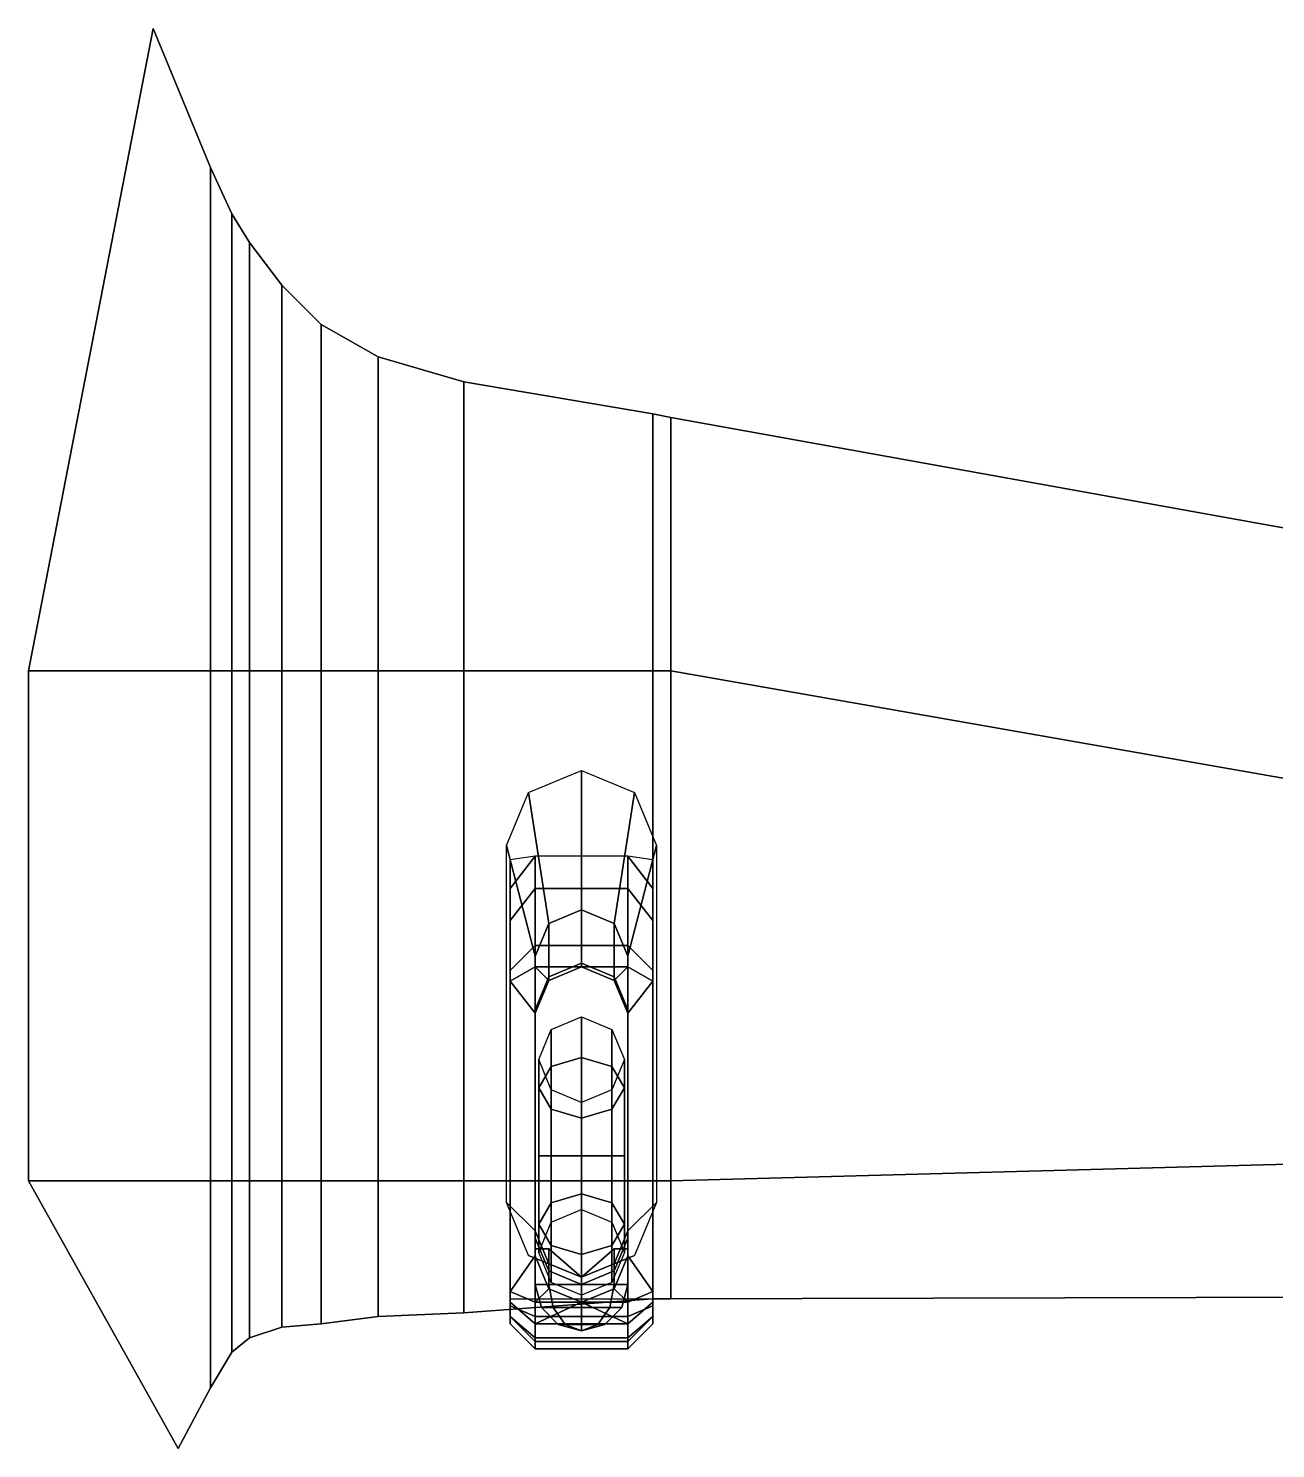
# Model space of a CAD drawing. Extents: x 0 to 6.99, y -2.87 to 4.63.
# Drawn here: x 0 to 3.495, y -2.87 to 1.11 of the extents above; entities that cross this region are included whole.
import ezdxf

# ---------------------------------------------------------------- set-up
doc = ezdxf.new("R2010")
doc.units = 0
doc.layers.add('WING', color=5, linetype='CONTINUOUS')

msp = doc.modelspace()

# ---------------------------------------------------------------- linework, layer by layer
at = {"layer": 'WING'}
for points in [[(0.51, -0.6900000000000003, -0.6000000000000015), (0, -0.69, -0.6000000000000015), (0.35, 1.11, -0.2599999999999998), (0.51, 0.7200000000000002, -0.3100000000000005)], [(0, -0.69), (0.51, -0.6900000000000003), (0.51, 0.7200000000000002, -0.3100000000000005), (0.35, 1.11, -0.2599999999999998)], [(0.51, -0.6900000000000003), (0.5700000000000001, -0.6900000000000003, -0.0500000000000007), (0.5700000000000001, 0.5899999999999999, -0.3600000000000012), (0.51, 0.7200000000000002, -0.3100000000000005)], [(0.5700000000000001, -0.6900000000000003, -0.6000000000000015), (0.51, -0.6900000000000003, -0.6000000000000015), (0.51, 0.7200000000000002, -0.3100000000000005), (0.5700000000000001, 0.5899999999999999, -0.3600000000000012)], [(0.6200000000000001, -0.69, -0.6000000000000015), (0.5700000000000001, -0.6900000000000003, -0.6000000000000015), (0.5700000000000001, 0.5899999999999999, -0.3600000000000012), (0.6200000000000001, 0.5100000000000003, -0.3800000000000008)], [(0.5700000000000001, -0.6900000000000003, -0.0500000000000007), (0.6200000000000001, -0.69, -0.1300000000000008), (0.6200000000000001, 0.5100000000000003, -0.3800000000000008), (0.5700000000000001, 0.5899999999999999, -0.3600000000000012)], [(0.6200000000000001, -0.69, -0.1300000000000008), (0.71, -0.69, -0.1699999999999999), (0.71, 0.3900000000000006, -0.4000000000000004), (0.6200000000000001, 0.5100000000000003, -0.3800000000000008)], [(0.71, -0.69, -0.6000000000000015), (0.6200000000000001, -0.69, -0.6000000000000015), (0.6200000000000001, 0.5100000000000003, -0.3800000000000008), (0.71, 0.3900000000000006, -0.4000000000000004)], [(0.8200000000000001, -0.69, -0.6000000000000015), (0.71, -0.69, -0.6000000000000015), (0.71, 0.3900000000000006, -0.4000000000000004), (0.8200000000000001, 0.2800000000000002, -0.4299999999999998)], [(0.71, -0.69, -0.1699999999999999), (0.8200000000000001, -0.69, -0.1699999999999999), (0.8200000000000001, 0.2800000000000002, -0.4299999999999998), (0.71, 0.3900000000000006, -0.4000000000000004)], [(0.8200000000000001, -0.69, -0.1699999999999999), (0.98, -0.69, -0.1799999999999997), (0.98, 0.1900000000000004, -0.4500000000000011), (0.8200000000000001, 0.2800000000000002, -0.4299999999999998)], [(0.98, -0.69, -0.6000000000000015), (0.8200000000000001, -0.69, -0.6000000000000015), (0.8200000000000001, 0.2800000000000002, -0.4299999999999998), (0.98, 0.1900000000000004, -0.4500000000000011)], [(1.219999999999999, -0.69, -0.6000000000000015), (0.98, -0.69, -0.6000000000000015), (0.98, 0.1900000000000004, -0.4500000000000011), (1.219999999999999, 0.1200000000000001, -0.4800000000000005)], [(0.98, -0.69, -0.1799999999999997), (1.219999999999999, -0.69, -0.1900000000000013), (1.219999999999999, 0.1200000000000001, -0.4800000000000005), (0.98, 0.1900000000000004, -0.4500000000000011)], [(1.75, -0.69, -0.6000000000000015), (1.219999999999999, -0.69, -0.6000000000000015), (1.219999999999999, 0.1200000000000001, -0.4800000000000005), (1.75, 0.0300000000000003, -0.5)], [(1.219999999999999, -0.69, -0.1900000000000013), (1.75, -0.69, -0.2100000000000008), (1.75, 0.0300000000000003, -0.5), (1.219999999999999, 0.1200000000000001, -0.4800000000000005)], [(1.75, -0.69, -0.2100000000000008), (1.8, -0.69, -0.2100000000000008), (1.8, 0.0200000000000005, -0.5), (1.75, 0.0300000000000003, -0.5)], [(1.8, -0.69, -0.6000000000000015), (1.75, -0.69, -0.6000000000000015), (1.75, 0.0300000000000003, -0.5), (1.8, 0.0200000000000005, -0.5)], [(5.849999999999999, -1.399999999999999, -0.3100000000000005), (1.8, -0.69, -0.6000000000000015), (1.8, 0.0200000000000005, -0.5), (5.849999999999999, -0.7099999999999999, -0.25)], [(1.8, -0.69, -0.2100000000000008), (5.85, -1.399999999999999, -0.0899999999999999), (5.849999999999999, -0.7099999999999999, -0.25), (1.8, 0.0200000000000005, -0.5)], [(0.5099999999999998, -2.119999999999999, -0.6000000000000015), (0, -2.119999999999999, -0.6000000000000015), (0, -0.69, -0.6000000000000015), (0.5099999999999998, -0.69, -0.6000000000000015)], [(0, -2.119999999999999), (0.5099999999999998, -2.119999999999999), (0.5099999999999998, -0.69), (0, -0.69)], [(0.51, -2.119999999999999), (0.57, -2.119999999999999, -0.0500000000000007), (0.5700000000000001, -0.6900000000000003, -0.0500000000000007), (0.51, -0.6900000000000003)], [(0.5700000000000001, -2.119999999999999, -0.6000000000000015), (0.51, -2.119999999999999, -0.6000000000000015), (0.51, -0.69, -0.6000000000000015), (0.5700000000000001, -0.69, -0.6000000000000015)], [(0.6200000000000001, -2.119999999999999, -0.6000000000000015), (0.5700000000000001, -2.119999999999999, -0.6000000000000015), (0.5700000000000001, -0.69, -0.6000000000000015), (0.6200000000000001, -0.69, -0.6000000000000015)], [(0.57, -2.119999999999999, -0.0500000000000007), (0.6200000000000001, -2.119999999999999, -0.1300000000000008), (0.6200000000000001, -0.69, -0.1300000000000008), (0.5700000000000001, -0.6900000000000003, -0.0500000000000007)], [(0.6200000000000001, -2.119999999999999, -0.1300000000000008), (0.7099999999999999, -2.119999999999999, -0.1699999999999999), (0.71, -0.69, -0.1699999999999999), (0.6200000000000001, -0.69, -0.1300000000000008)], [(0.71, -2.119999999999999, -0.6000000000000015), (0.6200000000000001, -2.119999999999999, -0.6000000000000015), (0.6200000000000001, -0.69, -0.6000000000000015), (0.71, -0.69, -0.6000000000000015)], [(0.8200000000000001, -2.119999999999999, -0.6000000000000015), (0.71, -2.119999999999999, -0.6000000000000015), (0.71, -0.69, -0.6000000000000015), (0.8200000000000001, -0.69, -0.6000000000000015)], [(0.7099999999999999, -2.119999999999999, -0.1699999999999999), (0.82, -2.119999999999999, -0.1699999999999999), (0.8200000000000001, -0.69, -0.1699999999999999), (0.71, -0.69, -0.1699999999999999)], [(0.98, -2.119999999999999, -0.6000000000000015), (0.8200000000000001, -2.119999999999999, -0.6000000000000015), (0.8200000000000001, -0.69, -0.6000000000000015), (0.98, -0.69, -0.6000000000000015)], [(0.82, -2.119999999999999, -0.1699999999999999), (0.9799999999999996, -2.119999999999999, -0.1799999999999997), (0.98, -0.69, -0.1799999999999997), (0.8200000000000001, -0.69, -0.1699999999999999)], [(1.219999999999999, -2.119999999999999, -0.6000000000000015), (0.98, -2.119999999999999, -0.6000000000000015), (0.98, -0.69, -0.6000000000000015), (1.219999999999999, -0.69, -0.6000000000000015)], [(0.9799999999999996, -2.119999999999999, -0.1799999999999997), (1.219999999999999, -2.119999999999999, -0.1900000000000013), (1.219999999999999, -0.69, -0.1900000000000013), (0.98, -0.69, -0.1799999999999997)], [(1.75, -2.119999999999999, -0.6000000000000015), (1.219999999999999, -2.119999999999999, -0.6000000000000015), (1.219999999999999, -0.69, -0.6000000000000015), (1.75, -0.69, -0.6000000000000015)], [(1.219999999999999, -2.119999999999999, -0.1900000000000013), (1.749999999999999, -2.119999999999999, -0.2100000000000008), (1.75, -0.69, -0.2100000000000008), (1.219999999999999, -0.69, -0.1900000000000013)], [(1.8, -2.119999999999999, -0.6000000000000015), (1.75, -2.119999999999999, -0.6000000000000015), (1.75, -0.69, -0.6000000000000015), (1.8, -0.69, -0.6000000000000015)], [(1.749999999999999, -2.119999999999999, -0.2100000000000008), (1.799999999999999, -2.119999999999999, -0.2100000000000008), (1.8, -0.69, -0.2100000000000008), (1.75, -0.69, -0.2100000000000008)], [(5.85, -2.009999999999999, -0.3100000000000005), (1.799999999999999, -2.119999999999999, -0.6000000000000015), (1.8, -0.69, -0.6000000000000015), (5.849999999999999, -1.399999999999999, -0.3100000000000005)], [(1.799999999999999, -2.119999999999999, -0.2100000000000008), (5.85, -2.009999999999999, -0.0899999999999999), (5.85, -1.399999999999999, -0.0899999999999999), (1.8, -0.69, -0.2100000000000008)], [(1.401507575950825, -1.031507575950825, -0.48), (1.55, -0.9700000000000002, -0.48), (1.55, -1.36, -1.03), (1.458076118445748, -1.398076118445749, -1.03)], [(1.55, -0.9700000000000002, -0.48), (1.698492424049175, -1.031507575950825, -0.48), (1.641923881554251, -1.398076118445749, -1.03), (1.55, -1.36, -1.03)], [(1.34, -1.18, -0.48), (1.401507575950825, -1.031507575950825, -0.48), (1.458076118445748, -1.398076118445749, -1.03), (1.419999999999999, -1.49, -1.03)], [(1.698492424049175, -1.031507575950825, -0.48), (1.759999999999999, -1.18, -0.48), (1.68, -1.49, -1.03), (1.641923881554251, -1.398076118445749, -1.03)], [(1.34, -2.18, -0.48), (1.34, -1.18, -0.48), (1.419999999999999, -1.49, -1.03), (1.419999999999999, -2.26, -1.03)], [(1.759999999999999, -1.18, -0.48), (1.759999999999999, -2.18, -0.48), (1.68, -2.26, -1.03), (1.68, -1.49, -1.03)], [(1.419999999999999, -1.209999999999999, -1.589999999999999), (1.35, -1.3, -1.589999999999999), (1.35, -1.39, -1.5), (1.419999999999999, -1.3, -1.5)], [(1.419999999999999, -1.209999999999999, -1.589999999999999), (1.35, -1.219999999999999, -1.62), (1.35, -1.3, -1.589999999999999), (1.419999999999999, -1.209999999999999, -1.589999999999999)], [(1.35, -1.219999999999999, -1.62), (1.35, -1.34, -1.690000000000001), (1.35, -1.3, -1.589999999999999)], [(1.679999999999999, -1.209999999999999, -1.589999999999999), (1.419999999999999, -1.209999999999999, -1.589999999999999), (1.419999999999999, -1.3, -1.5), (1.679999999999999, -1.3, -1.5)], [(1.75, -1.3, -1.589999999999999), (1.679999999999999, -1.209999999999999, -1.589999999999999), (1.679999999999999, -1.3, -1.5), (1.75, -1.39, -1.5)], [(1.75, -1.219999999999999, -1.62), (1.679999999999999, -1.209999999999999, -1.589999999999999), (1.679999999999999, -1.209999999999999, -1.589999999999999), (1.75, -1.3, -1.589999999999999)], [(1.75, -1.34, -1.690000000000001), (1.75, -1.219999999999999, -1.62), (1.75, -1.3, -1.589999999999999)], [(1.419999999999999, -1.3, -1.5), (1.35, -1.39, -1.5), (1.35, -1.53, -1.379999999999999), (1.419999999999999, -1.459999999999999, -1.379999999999999)], [(1.35, -1.3, -1.589999999999999), (1.35, -1.34, -1.690000000000001), (1.35, -1.56, -1.350000000000001), (1.35, -1.39, -1.5)], [(1.679999999999999, -1.3, -1.5), (1.419999999999999, -1.3, -1.5), (1.419999999999999, -1.459999999999999, -1.379999999999999), (1.679999999999999, -1.459999999999999, -1.379999999999999)], [(1.75, -1.39, -1.5), (1.679999999999999, -1.3, -1.5), (1.679999999999999, -1.459999999999999, -1.379999999999999), (1.75, -1.53, -1.379999999999999)], [(1.75, -1.34, -1.690000000000001), (1.75, -1.3, -1.589999999999999), (1.75, -1.39, -1.5), (1.75, -1.56, -1.350000000000001)], [(1.35, -1.509999999999999, -1.760000000000001), (1.35, -1.63, -1.8), (1.35, -1.56, -1.350000000000001), (1.35, -1.34, -1.690000000000001)], [(1.75, -1.63, -1.8), (1.75, -1.509999999999999, -1.760000000000001), (1.75, -1.34, -1.690000000000001), (1.75, -1.56, -1.350000000000001)], [(1.55, -1.51, -1.23), (1.458076118445748, -1.548076118445749, -1.23), (1.458076118445748, -1.398076118445749, -1.030000000000001), (1.55, -1.36, -1.030000000000001)], [(1.641923881554251, -1.548076118445749, -1.23), (1.55, -1.51, -1.23), (1.55, -1.36, -1.030000000000001), (1.641923881554251, -1.398076118445749, -1.030000000000001)], [(1.458076118445748, -1.548076118445749, -1.23), (1.419999999999999, -1.64, -1.23), (1.419999999999999, -1.49, -1.030000000000001), (1.458076118445748, -1.398076118445749, -1.030000000000001)], [(1.68, -1.64, -1.23), (1.641923881554251, -1.548076118445749, -1.23), (1.641923881554251, -1.398076118445749, -1.030000000000001), (1.68, -1.49, -1.030000000000001)], [(1.419999999999999, -1.459999999999999, -1.379999999999999), (1.35, -1.53, -1.379999999999999), (1.35, -1.56, -1.350000000000001), (1.419999999999999, -1.52, -1.32)], [(1.679999999999999, -1.459999999999999, -1.379999999999999), (1.419999999999999, -1.459999999999999, -1.379999999999999), (1.419999999999999, -1.52, -1.32), (1.679999999999999, -1.52, -1.32)], [(1.75, -1.53, -1.379999999999999), (1.679999999999999, -1.459999999999999, -1.379999999999999), (1.679999999999999, -1.52, -1.32), (1.75, -1.56, -1.350000000000001)], [(1.419999999999999, -1.64, -1.23), (1.419999999999999, -2.26, -1.23), (1.419999999999999, -2.26, -1.030000000000001), (1.419999999999999, -1.49, -1.030000000000001)], [(1.55, -1.52, -1.260000000000001), (1.458076118445748, -1.558076118445749, -1.260000000000001), (1.458076118445748, -1.548076118445749, -1.23), (1.55, -1.51, -1.23)], [(1.641923881554251, -1.558076118445749, -1.260000000000001), (1.55, -1.52, -1.260000000000001), (1.55, -1.51, -1.23), (1.641923881554251, -1.548076118445749, -1.23)], [(1.68, -2.26, -1.23), (1.68, -1.64, -1.23), (1.68, -1.49, -1.030000000000001), (1.68, -2.26, -1.030000000000001)], [(1.419999999999999, -1.52, -1.32), (1.35, -1.56, -1.350000000000001), (1.35, -1.56, -1.350000000000001), (1.419999999999999, -1.52, -1.309999999999998)], [(1.35, -1.56, -1.350000000000001), (1.35, -1.56, -1.350000000000001), (1.419999999999999, -1.65, -1.309999999999998), (1.419999999999999, -1.52, -1.309999999999998)], [(1.679999999999999, -1.52, -1.32), (1.419999999999999, -1.52, -1.32), (1.550000000000001, -1.52, -1.309999999999998), (1.55, -1.52, -1.309999999999998)], [(1.419999999999999, -1.52, -1.32), (1.42, -1.519999999999999, -1.309999999999998), (1.550000000000002, -1.519999999999999, -1.309999999999998)], [(1.419999999999999, -1.519999999999999, -1.309999999999998), (1.419999999999999, -1.519999999999999, -1.309999999999998), (1.458076118445748, -1.558076118445749, -1.309999999999998), (1.55, -1.52, -1.309999999999998)], [(1.419999999999999, -1.52, -1.309999999999998), (1.419999999999999, -1.52, -1.309999999999998), (1.419999999999999, -1.65, -1.309999999999998), (1.458076118445748, -1.558076118445749, -1.309999999999998)], [(1.458076118445748, -1.558076118445749, -1.260000000000001), (1.419999999999999, -1.65, -1.260000000000001), (1.419999999999999, -1.64, -1.23), (1.458076118445748, -1.548076118445749, -1.23)], [(1.55, -1.52, -1.309999999999998), (1.458076118445748, -1.558076118445749, -1.309999999999998), (1.458076118445748, -1.558076118445749, -1.260000000000001), (1.55, -1.52, -1.260000000000001)], [(1.641923881554251, -1.558076118445749, -1.309999999999998), (1.55, -1.52, -1.309999999999998), (1.55, -1.52, -1.260000000000001), (1.641923881554251, -1.558076118445749, -1.260000000000001)], [(1.679999999999999, -1.52, -1.32), (1.550000000000001, -1.52, -1.309999999999998), (1.680000000000002, -1.52, -1.309999999999998)], [(1.679999999999999, -1.52, -1.309999999999998), (1.679999999999999, -1.52, -1.309999999999998), (1.55, -1.52, -1.309999999999998), (1.641923881554251, -1.558076118445749, -1.309999999999998)], [(1.680000000000002, -1.52, -1.309999999999998), (1.680000000000002, -1.52, -1.309999999999998), (1.641923881554251, -1.558076118445749, -1.309999999999998), (1.68, -1.65, -1.309999999999998)], [(1.68, -1.65, -1.260000000000001), (1.641923881554251, -1.558076118445749, -1.260000000000001), (1.641923881554251, -1.548076118445749, -1.23), (1.68, -1.64, -1.23)], [(1.75, -1.56, -1.350000000000001), (1.679999999999999, -1.52, -1.32), (1.679999999999999, -1.52, -1.309999999999998), (1.75, -1.56, -1.350000000000001)], [(1.75, -1.56, -1.350000000000001), (1.75, -1.56, -1.350000000000001), (1.679999999999999, -1.52, -1.309999999999998), (1.68, -1.65, -1.309999999999998)], [(1.35, -2.06, -1.859999999999999), (1.35, -2.2, -1.859999999999999), (1.35, -2.43, -1.350000000000001), (1.35, -1.56, -1.350000000000001)], [(1.35, -1.85, -1.829999999999998), (1.35, -2.06, -1.859999999999999), (1.35, -1.56, -1.350000000000001), (1.35, -1.7, -1.780000000000001)], [(1.35, -1.64, -1.8), (1.35, -1.669999999999999, -1.780000000000001), (1.35, -1.56, -1.350000000000001), (1.35, -1.63, -1.8)], [(1.35, -1.67, -1.780000000000001), (1.35, -1.7, -1.780000000000001), (1.35, -1.56, -1.350000000000001), (1.35, -1.67, -1.780000000000001)], [(1.35, -1.56, -1.350000000000001), (1.35, -2.43, -1.349999999999997), (1.419999999999999, -2.33, -1.309999999999998), (1.419999999999999, -1.65, -1.309999999999998)], [(1.458076118445748, -1.558076118445749, -1.309999999999998), (1.419999999999999, -1.65, -1.309999999999998), (1.419999999999999, -1.65, -1.260000000000001), (1.458076118445748, -1.558076118445749, -1.260000000000001)], [(1.68, -1.65, -1.309999999999998), (1.641923881554251, -1.558076118445749, -1.309999999999998), (1.641923881554251, -1.558076118445749, -1.260000000000001), (1.68, -1.65, -1.260000000000001)], [(1.75, -2.43, -1.350000000000001), (1.75, -1.56, -1.350000000000001), (1.68, -1.65, -1.309999999999998), (1.68, -2.33, -1.309999999999998)], [(1.75, -2.2, -1.859999999999999), (1.75, -2.06, -1.859999999999999), (1.75, -1.56, -1.350000000000001), (1.75, -2.43, -1.350000000000001)], [(1.75, -2.06, -1.859999999999999), (1.75, -1.85, -1.829999999999998), (1.75, -1.7, -1.780000000000001), (1.75, -1.56, -1.350000000000001)], [(1.75, -1.669999999999999, -1.780000000000001), (1.75, -1.64, -1.8), (1.75, -1.63, -1.8), (1.75, -1.56, -1.350000000000001)], [(1.75, -1.7, -1.780000000000001), (1.75, -1.67, -1.780000000000001), (1.75, -1.67, -1.780000000000001), (1.75, -1.56, -1.350000000000001)], [(1.419999999999999, -1.65, -1.260000000000001), (1.419999999999999, -2.28, -1.269999999999999), (1.419999999999999, -2.26, -1.23), (1.419999999999999, -1.64, -1.23)], [(1.419999999999999, -1.65, -1.309999999999998), (1.419999999999999, -2.33, -1.309999999999998), (1.419999999999999, -2.28, -1.269999999999999), (1.419999999999999, -1.65, -1.260000000000001)], [(1.55, -1.774228355337245, -1.985771644662753), (1.465147186257614, -1.799081169079631, -1.960918830920367), (1.465147186257614, -1.695147186257614, -1.709999999999999), (1.55, -1.66, -1.709999999999999)], [(1.634852813742385, -1.799081169079631, -1.960918830920367), (1.55, -1.774228355337245, -1.985771644662753), (1.55, -1.66, -1.709999999999999), (1.634852813742385, -1.695147186257614, -1.709999999999999)], [(1.68, -2.28, -1.269999999999999), (1.68, -1.65, -1.260000000000001), (1.68, -1.64, -1.23), (1.68, -2.26, -1.23)], [(1.68, -2.33, -1.309999999999998), (1.68, -1.65, -1.309999999999998), (1.68, -1.65, -1.260000000000001), (1.68, -2.28, -1.269999999999999)], [(1.465147186257614, -1.799081169079631, -1.960918830920367), (1.43, -1.859081169079631, -1.900918830920367), (1.43, -1.78, -1.709999999999999), (1.465147186257614, -1.695147186257614, -1.709999999999999)], [(1.67, -1.859081169079631, -1.900918830920367), (1.634852813742385, -1.799081169079631, -1.960918830920367), (1.634852813742385, -1.695147186257614, -1.709999999999999), (1.67, -1.78, -1.71)], [(1.43, -1.859081169079631, -1.900918830920367), (1.465147186257614, -1.919081169079631, -1.840918830920367), (1.465147186257614, -1.864852813742385, -1.709999999999999), (1.43, -1.78, -1.709999999999999)], [(1.549999999999999, -2.049999999999999, -2.1), (1.465147186257614, -2.049999999999999, -2.064852813742385), (1.465147186257614, -1.799081169079631, -1.960918830920367), (1.55, -1.774228355337245, -1.985771644662753)], [(1.634852813742385, -2.049999999999999, -2.064852813742385), (1.549999999999999, -2.049999999999999, -2.1), (1.55, -1.774228355337245, -1.985771644662753), (1.634852813742385, -1.799081169079631, -1.960918830920367)], [(1.634852813742385, -1.919081169079631, -1.840918830920367), (1.67, -1.859081169079631, -1.900918830920367), (1.67, -1.78, -1.71), (1.634852813742385, -1.864852813742385, -1.709999999999999)], [(1.465147186257614, -2.049999999999999, -2.064852813742385), (1.429999999999999, -2.049999999999999, -1.979999999999999), (1.43, -1.859081169079631, -1.900918830920367), (1.465147186257614, -1.799081169079631, -1.960918830920367)], [(1.669999999999999, -2.049999999999999, -1.979999999999999), (1.634852813742385, -2.049999999999999, -2.064852813742385), (1.634852813742385, -1.799081169079631, -1.960918830920367), (1.67, -1.859081169079631, -1.900918830920367)], [(1.429999999999999, -2.049999999999999, -1.979999999999999), (1.465147186257614, -2.049999999999999, -1.895147186257614), (1.465147186257614, -1.919081169079631, -1.840918830920367), (1.43, -1.859081169079631, -1.900918830920367)], [(1.465147186257614, -1.919081169079631, -1.840918830920367), (1.55, -1.943933982822017, -1.816066017177981), (1.55, -1.9, -1.709999999999999), (1.465147186257614, -1.864852813742385, -1.709999999999999)], [(1.55, -1.943933982822017, -1.816066017177981), (1.634852813742385, -1.919081169079631, -1.840918830920367), (1.634852813742385, -1.864852813742385, -1.709999999999999), (1.55, -1.9, -1.709999999999999)], [(1.634852813742385, -2.049999999999999, -1.895147186257614), (1.669999999999999, -2.049999999999999, -1.979999999999999), (1.67, -1.859081169079631, -1.900918830920367), (1.634852813742385, -1.919081169079631, -1.840918830920367)], [(1.465147186257614, -2.049999999999999, -1.895147186257614), (1.549999999999999, -2.049999999999999, -1.859999999999999), (1.55, -1.943933982822017, -1.816066017177981), (1.465147186257614, -1.919081169079631, -1.840918830920367)], [(1.549999999999999, -2.049999999999999, -1.859999999999999), (1.634852813742385, -2.049999999999999, -1.895147186257614), (1.634852813742385, -1.919081169079631, -1.840918830920367), (1.55, -1.943933982822017, -1.816066017177981)], [(1.799999999999999, -2.119999999999999, -0.6000000000000015), (5.85, -2.009999999999999, -0.3100000000000005), (5.85, -2.439999999999999, -0.25), (1.799999999999999, -2.449999999999999, -0.5)], [(5.85, -2.009999999999999, -0.0899999999999999), (1.799999999999999, -2.119999999999999, -0.2100000000000008), (1.799999999999999, -2.449999999999999, -0.5), (5.85, -2.439999999999999, -0.25)], [(1.429999999999999, -2.240918830920367, -1.900918830920367), (1.465147186257614, -2.180918830920367, -1.840918830920368), (1.465147186257614, -2.049999999999999, -1.895147186257614), (1.429999999999999, -2.049999999999999, -1.979999999999999)], [(1.465147186257614, -2.300918830920367, -1.960918830920367), (1.429999999999999, -2.240918830920367, -1.900918830920367), (1.429999999999999, -2.049999999999999, -1.979999999999999), (1.465147186257614, -2.049999999999999, -2.064852813742385)], [(1.465147186257614, -2.180918830920367, -1.840918830920368), (1.549999999999999, -2.156066017177981, -1.816066017177982), (1.549999999999999, -2.049999999999999, -1.859999999999999), (1.465147186257614, -2.049999999999999, -1.895147186257614)], [(1.549999999999999, -2.325771644662752, -1.985771644662753), (1.465147186257614, -2.300918830920367, -1.960918830920367), (1.465147186257614, -2.049999999999999, -2.064852813742385), (1.549999999999999, -2.049999999999999, -2.1)], [(1.549999999999999, -2.156066017177981, -1.816066017177982), (1.634852813742385, -2.180918830920367, -1.840918830920368), (1.634852813742385, -2.049999999999999, -1.895147186257614), (1.549999999999999, -2.049999999999999, -1.859999999999999)], [(1.634852813742385, -2.300918830920367, -1.960918830920367), (1.549999999999999, -2.325771644662752, -1.985771644662753), (1.549999999999999, -2.049999999999999, -2.1), (1.634852813742385, -2.049999999999999, -2.064852813742385)], [(1.634852813742385, -2.180918830920367, -1.840918830920368), (1.669999999999999, -2.240918830920367, -1.900918830920367), (1.669999999999999, -2.049999999999999, -1.979999999999999), (1.634852813742385, -2.049999999999999, -1.895147186257614)], [(1.669999999999999, -2.240918830920367, -1.900918830920367), (1.634852813742385, -2.300918830920367, -1.960918830920367), (1.634852813742385, -2.049999999999999, -2.064852813742385), (1.669999999999999, -2.049999999999999, -1.979999999999999)], [(0.51, -2.119999999999999), (0, -2.119999999999999), (0.4200000000000001, -2.869999999999999, -0.2200000000000006), (0.51, -2.699999999999999, -0.3100000000000005)], [(0, -2.119999999999999, -0.6000000000000015), (0.51, -2.119999999999999, -0.6000000000000015), (0.51, -2.699999999999999, -0.3100000000000005), (0.4200000000000001, -2.869999999999999, -0.2200000000000006)], [(0.51, -2.119999999999999, -0.6000000000000015), (0.5700000000000001, -2.119999999999999, -0.6000000000000015), (0.57, -2.599999999999999, -0.3600000000000012), (0.51, -2.699999999999999, -0.3100000000000005)], [(0.57, -2.119999999999999, -0.0500000000000007), (0.51, -2.119999999999999), (0.51, -2.699999999999999, -0.3100000000000005), (0.57, -2.599999999999999, -0.3600000000000012)], [(0.6200000000000001, -2.119999999999999, -0.1300000000000008), (0.57, -2.119999999999999, -0.0500000000000007), (0.57, -2.599999999999999, -0.3600000000000012), (0.6200000000000001, -2.559999999999999, -0.3800000000000008)], [(0.5700000000000001, -2.119999999999999, -0.6000000000000015), (0.6200000000000001, -2.119999999999999, -0.6000000000000015), (0.6200000000000001, -2.559999999999999, -0.3800000000000008), (0.57, -2.599999999999999, -0.3600000000000012)], [(0.7099999999999999, -2.119999999999999, -0.1699999999999999), (0.6200000000000001, -2.119999999999999, -0.1300000000000008), (0.6200000000000001, -2.559999999999999, -0.3800000000000008), (0.7099999999999999, -2.529999999999999, -0.4000000000000004)], [(0.6200000000000001, -2.119999999999999, -0.6000000000000015), (0.71, -2.119999999999999, -0.6000000000000015), (0.7099999999999999, -2.529999999999999, -0.4000000000000004), (0.6200000000000001, -2.559999999999999, -0.3800000000000008)], [(0.71, -2.119999999999999, -0.6000000000000015), (0.8200000000000001, -2.119999999999999, -0.6000000000000015), (0.82, -2.52, -0.4299999999999998), (0.7099999999999999, -2.529999999999999, -0.4000000000000004)], [(0.82, -2.119999999999999, -0.1699999999999999), (0.7099999999999999, -2.119999999999999, -0.1699999999999999), (0.7099999999999999, -2.529999999999999, -0.4000000000000004), (0.82, -2.52, -0.4299999999999998)], [(0.9799999999999996, -2.119999999999999, -0.1799999999999997), (0.82, -2.119999999999999, -0.1699999999999999), (0.82, -2.52, -0.4299999999999998), (0.9799999999999996, -2.5, -0.4500000000000011)], [(0.8200000000000001, -2.119999999999999, -0.6000000000000015), (0.98, -2.119999999999999, -0.6000000000000015), (0.9799999999999996, -2.5, -0.4500000000000011), (0.82, -2.52, -0.4299999999999998)], [(0.98, -2.119999999999999, -0.6000000000000015), (1.219999999999999, -2.119999999999999, -0.6000000000000015), (1.219999999999999, -2.489999999999999, -0.4800000000000005), (0.9799999999999996, -2.5, -0.4500000000000011)], [(1.219999999999999, -2.119999999999999, -0.1900000000000013), (0.9799999999999996, -2.119999999999999, -0.1799999999999997), (0.9799999999999996, -2.5, -0.4500000000000011), (1.219999999999999, -2.489999999999999, -0.4800000000000005)], [(1.749999999999999, -2.119999999999999, -0.2100000000000008), (1.219999999999999, -2.119999999999999, -0.1900000000000013), (1.219999999999999, -2.489999999999999, -0.4800000000000005), (1.749999999999999, -2.449999999999999, -0.5)], [(1.219999999999999, -2.119999999999999, -0.6000000000000015), (1.75, -2.119999999999999, -0.6000000000000015), (1.749999999999999, -2.449999999999999, -0.5), (1.219999999999999, -2.489999999999999, -0.4800000000000005)], [(1.799999999999999, -2.119999999999999, -0.2100000000000008), (1.749999999999999, -2.119999999999999, -0.2100000000000008), (1.749999999999999, -2.449999999999999, -0.5), (1.799999999999999, -2.449999999999999, -0.5)], [(1.75, -2.119999999999999, -0.6000000000000015), (1.799999999999999, -2.119999999999999, -0.6000000000000015), (1.799999999999999, -2.449999999999999, -0.5), (1.749999999999999, -2.449999999999999, -0.5)], [(1.401507575950825, -2.328492424049175, -0.48), (1.34, -2.18, -0.48), (1.419999999999999, -2.26, -1.03), (1.458076118445748, -2.351923881554251, -1.03)], [(1.429999999999999, -2.319999999999999, -1.71), (1.465147186257614, -2.235147186257613, -1.71), (1.465147186257614, -2.180918830920367, -1.840918830920368), (1.429999999999999, -2.240918830920367, -1.900918830920367)], [(1.465147186257614, -2.235147186257613, -1.71), (1.55, -2.199999999999999, -1.71), (1.549999999999999, -2.156066017177981, -1.816066017177982), (1.465147186257614, -2.180918830920367, -1.840918830920368)], [(1.55, -2.199999999999999, -1.71), (1.634852813742385, -2.235147186257613, -1.71), (1.634852813742385, -2.180918830920367, -1.840918830920368), (1.549999999999999, -2.156066017177981, -1.816066017177982)], [(1.634852813742385, -2.235147186257613, -1.71), (1.67, -2.319999999999999, -1.71), (1.669999999999999, -2.240918830920367, -1.900918830920367), (1.634852813742385, -2.180918830920367, -1.840918830920368)], [(1.759999999999999, -2.18, -0.48), (1.698492424049175, -2.328492424049175, -0.48), (1.641923881554251, -2.351923881554251, -1.03), (1.68, -2.26, -1.03)], [(1.35, -2.379999999999999, -1.82), (1.35, -2.52, -1.64), (1.35, -2.52, -1.530000000000001), (1.35, -2.2, -1.859999999999999)], [(1.35, -2.2, -1.859999999999999), (1.35, -2.52, -1.530000000000001), (1.35, -2.5, -1.449999999999999), (1.35, -2.459999999999999, -1.37)], [(1.35, -2.2, -1.859999999999999), (1.35, -2.459999999999999, -1.37), (1.35, -2.459999999999999, -1.37), (1.35, -2.43, -1.350000000000001)], [(1.75, -2.52, -1.64), (1.75, -2.379999999999999, -1.82), (1.75, -2.2, -1.859999999999999), (1.75, -2.52, -1.530000000000001)], [(1.75, -2.52, -1.530000000000001), (1.75, -2.2, -1.859999999999999), (1.75, -2.459999999999999, -1.37), (1.75, -2.5, -1.449999999999999)], [(1.75, -2.459999999999999, -1.37), (1.75, -2.2, -1.859999999999999), (1.75, -2.43, -1.350000000000001), (1.75, -2.459999999999999, -1.37)], [(1.419999999999999, -2.26, -1.23), (1.458076118445748, -2.351923881554251, -1.23), (1.458076118445748, -2.351923881554251, -1.030000000000001), (1.419999999999999, -2.26, -1.030000000000001)], [(1.419999999999999, -2.28, -1.269999999999999), (1.458076118445748, -2.371923881554251, -1.269999999999999), (1.458076118445748, -2.351923881554251, -1.23), (1.419999999999999, -2.26, -1.23)], [(1.465147186257614, -2.404852813742385, -1.71), (1.429999999999999, -2.319999999999999, -1.71), (1.429999999999999, -2.240918830920367, -1.900918830920367), (1.465147186257614, -2.300918830920367, -1.960918830920367)], [(1.67, -2.319999999999999, -1.71), (1.634852813742385, -2.404852813742385, -1.71), (1.634852813742385, -2.300918830920367, -1.960918830920367), (1.669999999999999, -2.240918830920367, -1.900918830920367)], [(1.641923881554251, -2.351923881554251, -1.23), (1.68, -2.26, -1.23), (1.68, -2.26, -1.030000000000001), (1.641923881554251, -2.351923881554251, -1.030000000000001)], [(1.641923881554251, -2.371923881554251, -1.269999999999999), (1.68, -2.28, -1.269999999999999), (1.68, -2.26, -1.23), (1.641923881554251, -2.351923881554251, -1.23)], [(1.419999999999999, -2.33, -1.309999999999998), (1.458076118445748, -2.42192388155425, -1.309999999999998), (1.458076118445748, -2.371923881554251, -1.269999999999999), (1.419999999999999, -2.28, -1.269999999999999)], [(1.55, -2.439999999999999, -1.71), (1.465147186257614, -2.404852813742385, -1.71), (1.465147186257614, -2.300918830920367, -1.960918830920367), (1.549999999999999, -2.325771644662752, -1.985771644662753)], [(1.634852813742385, -2.404852813742385, -1.71), (1.55, -2.439999999999999, -1.71), (1.549999999999999, -2.325771644662752, -1.985771644662753), (1.634852813742385, -2.300918830920367, -1.960918830920367)], [(1.641923881554251, -2.42192388155425, -1.309999999999998), (1.68, -2.33, -1.309999999999998), (1.68, -2.28, -1.269999999999999), (1.641923881554251, -2.371923881554251, -1.269999999999999)], [(1.419999999999999, -2.459999999999999, -1.309999999999998), (1.419999999999999, -2.459999999999999, -1.309999999999998), (1.419999999999999, -2.33, -1.309999999999998), (1.35, -2.430000000000005, -1.350000000000001)], [(1.55, -2.39, -0.48), (1.401507575950825, -2.328492424049175, -0.48), (1.458076118445748, -2.351923881554251, -1.03), (1.55, -2.39, -1.03)], [(1.458076118445748, -2.31, -0.6180761184457488), (1.419999999999999, -2.31, -0.71), (1.419999999999999, -2.41, -0.71), (1.458076118445748, -2.41, -0.6180761184457488)], [(1.419999999999999, -2.31, -0.71), (1.458076118445748, -2.31, -0.8019238815542511), (1.458076118445748, -2.41, -0.8019238815542511), (1.419999999999999, -2.41, -0.71)], [(1.419999999999999, -2.459999999999999, -1.309999999999998), (1.419999999999999, -2.459999999999999, -1.309999999999998), (1.458076118445748, -2.42192388155425, -1.309999999999998), (1.419999999999999, -2.33, -1.309999999999998)], [(1.55, -2.39, -0.58), (1.458076118445748, -2.31, -0.6180761184457488), (1.458076118445748, -2.41, -0.6180761184457488), (1.55, -2.41, -0.58)], [(1.458076118445748, -2.31, -0.8019238815542511), (1.55, -2.39, -0.84), (1.55, -2.41, -0.84), (1.458076118445748, -2.41, -0.8019238815542511)], [(1.641923881554251, -2.31, -0.6180761184457488), (1.55, -2.39, -0.58), (1.55, -2.41, -0.58), (1.641923881554251, -2.41, -0.6180761184457488)], [(1.55, -2.39, -0.84), (1.641923881554251, -2.31, -0.8019238815542511), (1.641923881554251, -2.41, -0.8019238815542511), (1.55, -2.41, -0.84)], [(1.698492424049175, -2.328492424049175, -0.48), (1.55, -2.39, -0.48), (1.55, -2.39, -1.03), (1.641923881554251, -2.351923881554251, -1.03)], [(1.68, -2.31, -0.71), (1.641923881554251, -2.31, -0.6180761184457488), (1.641923881554251, -2.41, -0.6180761184457488), (1.68, -2.41, -0.71)], [(1.641923881554251, -2.31, -0.8019238815542511), (1.68, -2.31, -0.71), (1.68, -2.41, -0.71), (1.641923881554251, -2.41, -0.8019238815542511)], [(1.679999999999999, -2.459999999999999, -1.309999999999998), (1.679999999999999, -2.459999999999999, -1.309999999999998), (1.68, -2.33, -1.309999999999998), (1.641923881554251, -2.42192388155425, -1.309999999999998)], [(1.679999999999999, -2.459999999999999, -1.309999999999998), (1.679999999999999, -2.459999999999999, -1.309999999999998), (1.75, -2.430000000000001, -1.349999999999997), (1.68, -2.33, -1.309999999999998)], [(1.35, -2.419999999999999, -1.82), (1.35, -2.5, -1.75), (1.35, -2.52, -1.64), (1.35, -2.379999999999999, -1.82)], [(1.458076118445748, -2.351923881554251, -1.23), (1.55, -2.39, -1.23), (1.55, -2.39, -1.030000000000001), (1.458076118445748, -2.351923881554251, -1.030000000000001)], [(1.458076118445748, -2.371923881554251, -1.269999999999999), (1.55, -2.41, -1.269999999999999), (1.55, -2.39, -1.23), (1.458076118445748, -2.351923881554251, -1.23)], [(1.458076118445748, -2.42192388155425, -1.309999999999998), (1.55, -2.459999999999999, -1.309999999999998), (1.55, -2.41, -1.269999999999999), (1.458076118445748, -2.371923881554251, -1.269999999999999)], [(1.55, -2.39, -1.23), (1.641923881554251, -2.351923881554251, -1.23), (1.641923881554251, -2.351923881554251, -1.030000000000001), (1.55, -2.39, -1.030000000000001)], [(1.55, -2.41, -1.269999999999999), (1.641923881554251, -2.371923881554251, -1.269999999999999), (1.641923881554251, -2.351923881554251, -1.23), (1.55, -2.39, -1.23)], [(1.55, -2.459999999999999, -1.309999999999998), (1.641923881554251, -2.42192388155425, -1.309999999999998), (1.641923881554251, -2.371923881554251, -1.269999999999999), (1.55, -2.41, -1.269999999999999)], [(1.75, -2.5, -1.75), (1.75, -2.419999999999999, -1.82), (1.75, -2.379999999999999, -1.82), (1.75, -2.52, -1.64)], [(1.35, -2.45, -1.850000000000001), (1.35, -2.47, -1.82), (1.35, -2.5, -1.75), (1.35, -2.419999999999999, -1.82)], [(1.437416697508022, -2.475, -0.71), (1.419999999999999, -2.41, -0.71), (1.458076118445748, -2.41, -0.8019238815542509), (1.470391583359546, -2.475, -0.7896084166404531)], [(1.470391583359546, -2.475, -0.6303915833595467), (1.458076118445748, -2.41, -0.6180761184457487), (1.419999999999999, -2.41, -0.71), (1.437416697508022, -2.475, -0.71)], [(1.419999999999999, -2.459999999999999, -1.309999999999998), (1.419999999999999, -2.459999999999999, -1.309999999999998), (1.55, -2.459999999999999, -1.309999999999998), (1.458076118445748, -2.42192388155425, -1.309999999999998)], [(1.470391583359546, -2.475, -0.7896084166404531), (1.458076118445748, -2.41, -0.8019238815542509), (1.55, -2.41, -0.84), (1.55, -2.475, -0.8225833024919769)], [(1.55, -2.475, -0.597416697508023), (1.55, -2.41, -0.5799999999999998), (1.458076118445748, -2.41, -0.6180761184457487), (1.470391583359546, -2.475, -0.6303915833595467)], [(1.55, -2.475, -0.8225833024919769), (1.55, -2.41, -0.84), (1.641923881554251, -2.41, -0.8019238815542514), (1.629608416640453, -2.475, -0.7896084166404537)], [(1.629608416640453, -2.475, -0.6303915833595469), (1.641923881554251, -2.41, -0.6180761184457488), (1.55, -2.41, -0.5799999999999998), (1.55, -2.475, -0.597416697508023)], [(1.679999999999999, -2.459999999999999, -1.309999999999998), (1.679999999999999, -2.459999999999999, -1.309999999999998), (1.641923881554251, -2.42192388155425, -1.309999999999998), (1.55, -2.459999999999999, -1.309999999999998)], [(1.629608416640453, -2.475, -0.7896084166404537), (1.641923881554251, -2.41, -0.8019238815542514), (1.68, -2.41, -0.71), (1.662583302491977, -2.475, -0.71)], [(1.662583302491977, -2.475, -0.71), (1.68, -2.41, -0.71), (1.641923881554251, -2.41, -0.6180761184457488), (1.629608416640453, -2.475, -0.6303915833595469)], [(1.75, -2.47, -1.82), (1.75, -2.45, -1.850000000000001), (1.75, -2.419999999999999, -1.82), (1.75, -2.5, -1.75)], [(1.35, -2.459999999999999, -1.37), (1.419999999999999, -2.52, -1.37), (1.419999999999999, -2.459999999999999, -1.309999999999998), (1.35, -2.43, -1.349999999999997)], [(1.35, -2.45, -1.850000000000001), (1.419999999999999, -2.45, -1.879999999999999), (1.419999999999999, -2.5, -1.829999999999998), (1.35, -2.47, -1.82)], [(1.35, -2.5, -1.449999999999999), (1.419999999999999, -2.569999999999999, -1.449999999999999), (1.419999999999999, -2.52, -1.369999999999997), (1.35, -2.459999999999999, -1.369999999999997)], [(1.419999999999999, -2.45, -1.879999999999999), (1.679999999999999, -2.45, -1.879999999999999), (1.679999999999999, -2.5, -1.829999999999998), (1.419999999999999, -2.5, -1.829999999999998)], [(1.419999999999999, -2.52, -1.37), (1.679999999999999, -2.52, -1.37), (1.55, -2.459999999999999, -1.309999999999998), (1.549999999999999, -2.459999999999999, -1.309999999999998)], [(1.419999999999999, -2.52, -1.37), (1.419999999999999, -2.52, -1.37), (1.549999999999999, -2.459999999999999, -1.309999999999998), (1.419999999999999, -2.459999999999999, -1.309999999999998)], [(1.679999999999999, -2.52, -1.37), (1.679999999999999, -2.52, -1.37), (1.679999999999999, -2.459999999999999, -1.309999999999998), (1.55, -2.459999999999999, -1.309999999999998)], [(1.679999999999999, -2.52, -1.37), (1.75, -2.459999999999999, -1.37), (1.75, -2.43, -1.349999999999997), (1.679999999999999, -2.459999999999999, -1.309999999999998)], [(1.679999999999999, -2.45, -1.879999999999999), (1.75, -2.45, -1.850000000000001), (1.75, -2.47, -1.82), (1.679999999999999, -2.5, -1.829999999999998)], [(1.679999999999999, -2.569999999999999, -1.449999999999999), (1.75, -2.5, -1.449999999999999), (1.75, -2.459999999999999, -1.369999999999997), (1.679999999999999, -2.52, -1.369999999999997)], [(1.35, -2.47, -1.82), (1.419999999999999, -2.5, -1.829999999999998), (1.419999999999999, -2.56, -1.75), (1.35, -2.5, -1.75)], [(1.35, -2.5, -1.75), (1.419999999999999, -2.56, -1.75), (1.419999999999999, -2.589999999999999, -1.64), (1.35, -2.52, -1.64)], [(1.35, -2.52, -1.530000000000001), (1.419999999999999, -2.589999999999999, -1.530000000000001), (1.419999999999999, -2.569999999999999, -1.449999999999999), (1.35, -2.5, -1.449999999999999)], [(1.419999999999999, -2.5, -1.829999999999998), (1.679999999999999, -2.5, -1.829999999999998), (1.679999999999999, -2.56, -1.75), (1.419999999999999, -2.56, -1.75)], [(1.485, -2.522583302491977, -0.71), (1.437416697508022, -2.475, -0.71), (1.470391583359546, -2.475, -0.7896084166404531), (1.504038059222874, -2.522583302491977, -0.7559619407771253)], [(1.504038059222874, -2.522583302491977, -0.6640380592228745), (1.470391583359546, -2.475, -0.6303915833595467), (1.437416697508022, -2.475, -0.71), (1.485, -2.522583302491977, -0.71)], [(1.504038059222874, -2.522583302491977, -0.7559619407771253), (1.470391583359546, -2.475, -0.7896084166404531), (1.55, -2.475, -0.8225833024919769), (1.55, -2.522583302491977, -0.7749999999999999)], [(1.55, -2.522583302491977, -0.6450000000000001), (1.55, -2.475, -0.597416697508023), (1.470391583359546, -2.475, -0.6303915833595467), (1.504038059222874, -2.522583302491977, -0.6640380592228745)], [(1.55, -2.522583302491977, -0.7749999999999999), (1.55, -2.475, -0.8225833024919769), (1.629608416640453, -2.475, -0.7896084166404537), (1.595961940777125, -2.522583302491977, -0.7559619407771258)], [(1.595961940777125, -2.522583302491977, -0.6640380592228745), (1.629608416640453, -2.475, -0.6303915833595469), (1.55, -2.475, -0.597416697508023), (1.55, -2.522583302491977, -0.6450000000000001)], [(1.595961940777125, -2.522583302491977, -0.7559619407771258), (1.629608416640453, -2.475, -0.7896084166404537), (1.662583302491977, -2.475, -0.71), (1.615, -2.522583302491977, -0.71)], [(1.615, -2.522583302491977, -0.71), (1.662583302491977, -2.475, -0.71), (1.629608416640453, -2.475, -0.6303915833595469), (1.595961940777125, -2.522583302491977, -0.6640380592228745)], [(1.679999999999999, -2.5, -1.829999999999998), (1.75, -2.47, -1.82), (1.75, -2.5, -1.75), (1.679999999999999, -2.56, -1.75)], [(1.679999999999999, -2.56, -1.75), (1.75, -2.5, -1.75), (1.75, -2.52, -1.64), (1.679999999999999, -2.589999999999999, -1.64)], [(1.679999999999999, -2.589999999999999, -1.530000000000001), (1.75, -2.52, -1.530000000000001), (1.75, -2.5, -1.449999999999999), (1.679999999999999, -2.569999999999999, -1.449999999999999)], [(1.35, -2.52, -1.64), (1.419999999999999, -2.589999999999999, -1.64), (1.419999999999999, -2.589999999999999, -1.530000000000001), (1.35, -2.52, -1.530000000000001)], [(1.419999999999999, -2.569999999999999, -1.449999999999999), (1.679999999999999, -2.569999999999999, -1.449999999999999), (1.679999999999999, -2.52, -1.37), (1.419999999999999, -2.52, -1.37)], [(1.55, -2.54, -0.71), (1.485, -2.522583302491977, -0.71), (1.504038059222874, -2.522583302491977, -0.7559619407771253), (1.55, -2.54, -0.7099999999999999)], [(1.55, -2.54, -0.71), (1.504038059222874, -2.522583302491977, -0.6640380592228745), (1.485, -2.522583302491977, -0.71), (1.55, -2.54, -0.71)], [(1.55, -2.54, -0.7099999999999999), (1.504038059222874, -2.522583302491977, -0.7559619407771253), (1.55, -2.522583302491977, -0.7749999999999999), (1.55, -2.54, -0.7099999999999999)], [(1.55, -2.54, -0.71), (1.55, -2.522583302491977, -0.6450000000000001), (1.504038059222874, -2.522583302491977, -0.6640380592228745), (1.55, -2.54, -0.71)], [(1.55, -2.54, -0.7099999999999999), (1.55, -2.522583302491977, -0.7749999999999999), (1.595961940777125, -2.522583302491977, -0.7559619407771258), (1.55, -2.54, -0.7100000000000001)], [(1.55, -2.54, -0.7100000000000001), (1.595961940777125, -2.522583302491977, -0.7559619407771258), (1.615, -2.522583302491977, -0.71), (1.55, -2.54, -0.71)], [(1.55, -2.54, -0.71), (1.615, -2.522583302491977, -0.71), (1.595961940777125, -2.522583302491977, -0.6640380592228745), (1.55, -2.54, -0.71)], [(1.55, -2.54, -0.71), (1.595961940777125, -2.522583302491977, -0.6640380592228745), (1.55, -2.522583302491977, -0.6450000000000001), (1.55, -2.54, -0.71)], [(1.679999999999999, -2.589999999999999, -1.64), (1.75, -2.52, -1.64), (1.75, -2.52, -1.530000000000001), (1.679999999999999, -2.589999999999999, -1.530000000000001)], [(1.419999999999999, -2.56, -1.75), (1.679999999999999, -2.56, -1.75), (1.679999999999999, -2.589999999999999, -1.64), (1.419999999999999, -2.589999999999999, -1.64)], [(1.419999999999999, -2.589999999999999, -1.530000000000001), (1.679999999999999, -2.589999999999999, -1.530000000000001), (1.679999999999999, -2.569999999999999, -1.449999999999999), (1.419999999999999, -2.569999999999999, -1.449999999999999)], [(1.419999999999999, -2.589999999999999, -1.64), (1.679999999999999, -2.589999999999999, -1.64), (1.679999999999999, -2.589999999999999, -1.530000000000001), (1.419999999999999, -2.589999999999999, -1.530000000000001)]]:
    msp.add_3dface(points, dxfattribs=at)

doc.saveas('drawing.dxf')
